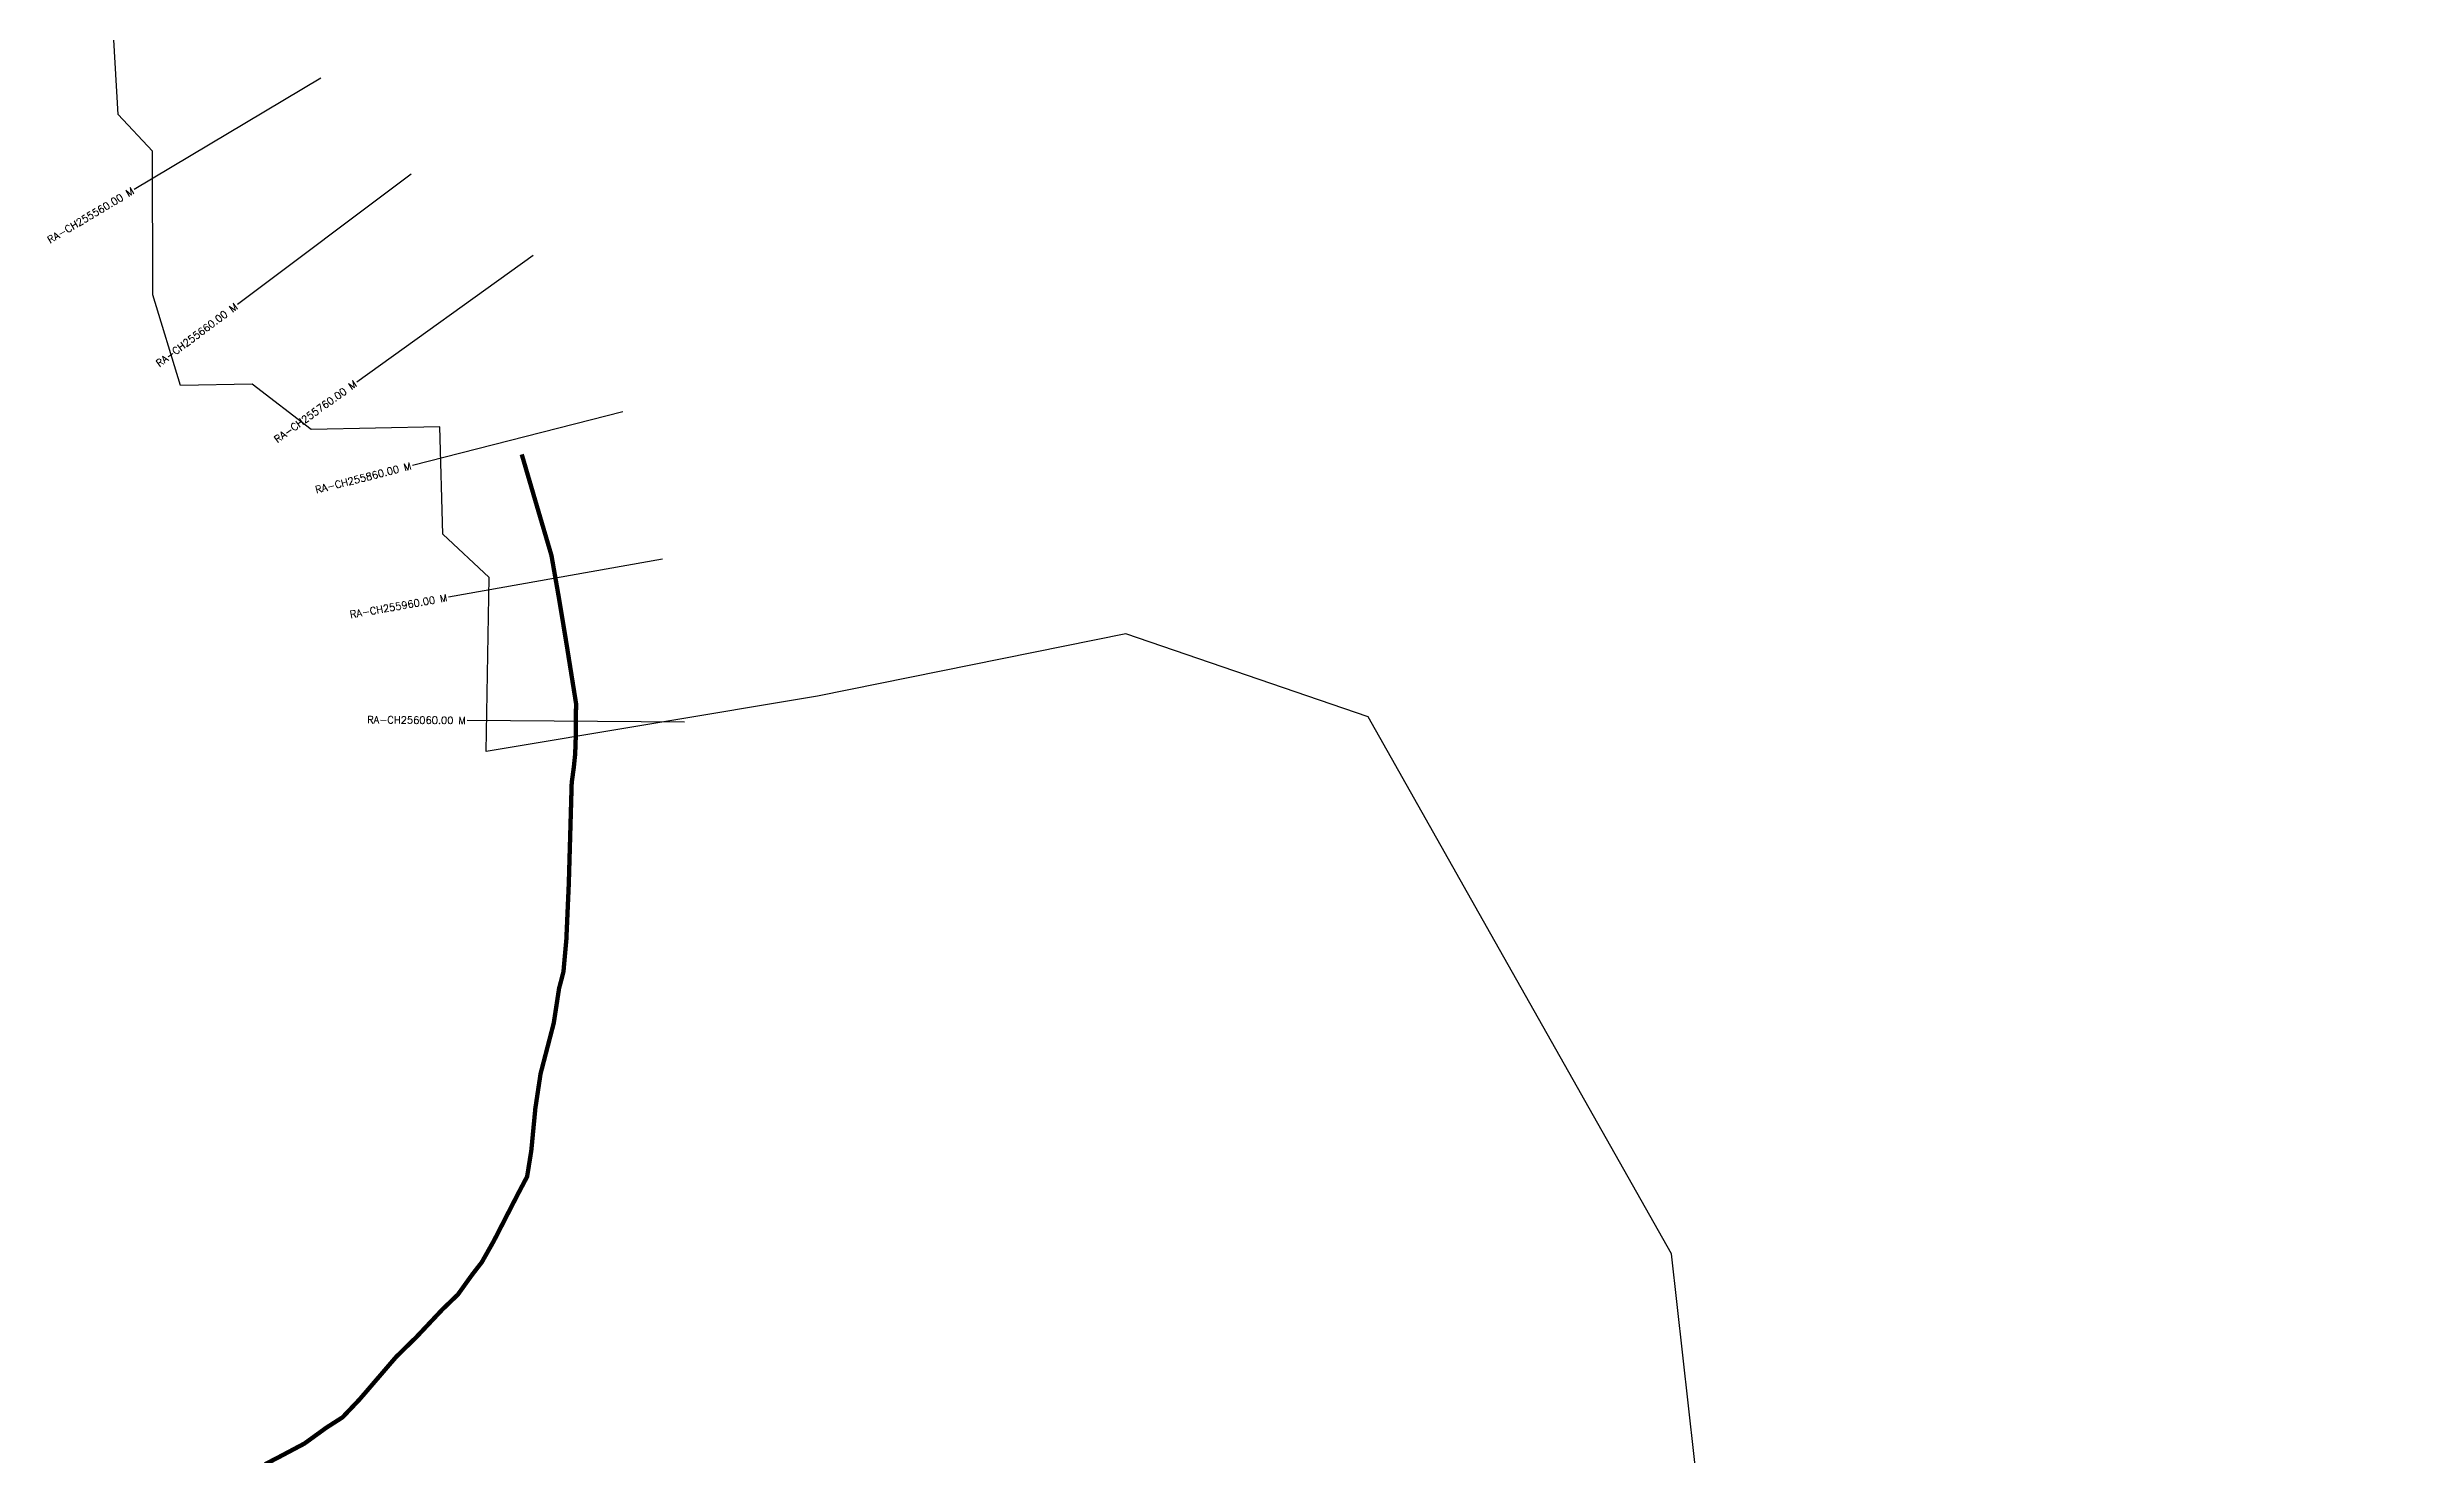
# Model space of a CAD drawing. Header units: metres. Extents: x 278530 to 282283, y 2035177 to 2040932.
# Drawn here: x 278780 to 280416, y 2037628 to 2038600 of the extents above; entities that cross this region are included whole.
import ezdxf
from ezdxf.enums import TextEntityAlignment as Align

# ---------------------------------------------------------------- set-up
doc = ezdxf.new("R2010")
doc.units = ezdxf.units.M
for name, color, linetype in [('CS', 134, 'Continuous'), ('CSMark', 6, 'Continuous'), ('NATURALLY PROTECTED', 3, 'Continuous')]:
    doc.layers.add(name, color=color, linetype=linetype)
doc.styles.get("Standard").update_dxf_attribs({"font": 'simplex.shx'})

msp = doc.modelspace()

# ---------------------------------------------------------------- linework, layer by layer
at = {"color": 6, "flags": 128}
msp.add_lwpolyline([(280646.4, 2037168.5), (280400.5, 2037181.7), (280266.4, 2037205.1), (280054.4, 2037273.9), (279933.1, 2037487.4), (279901.8, 2037767.3), (279777, 2037988.1), (279692.2, 2038138.1), (279524.8, 2038195.3), (279312, 2038152.3), (279083.1, 2038114.1), (279085.3, 2038234.3), (279053.2, 2038264.2), (279051.2, 2038338.3), (278962.2, 2038336.4), (278921.5, 2038367.9), (278872.1, 2038367), (278853, 2038429.4), (278852.7, 2038528.6), (278829, 2038554.1), (278821.9, 2038677.1)], dxfattribs=at)
at = {"layer": 'CS'}
for p, q in [((278968.9, 2038579), (278840, 2038502.3)), ((279031.4, 2038512.7), (278911.3, 2038422.8)), ((279115.6, 2038456.7), (278993.7, 2038369.3)), ((279177.5, 2038348.8), (279032.2, 2038311.7)), ((279204.8, 2038246.9), (279057.1, 2038220.7)), ((279220.1, 2038134.4), (279070.1, 2038135.6))]:
    msp.add_line(p, q, dxfattribs=at)
at = {"layer": 'NATURALLY PROTECTED', "const_width": 3, "flags": 128}
msp.add_lwpolyline([(279107.7, 2038319.3), (279119.7, 2038278.4), (279128.2, 2038249.6), (279133.4, 2038220), (279138.6, 2038188.6), (279145.2, 2038147.3), (279145, 2038124), (279144.6, 2038112.5), (279143.7, 2038103.6), (279142.2, 2038092.6), (279140.2, 2038023), (279138.5, 2037984.3), (279136.5, 2037962.1), (279134.6, 2037954.8), (279133.5, 2037950.7), (279132.9, 2037946.8), (279129.8, 2037926.6), (279120.7, 2037891.7), (279117.1, 2037867.8), (279114.3, 2037838.6), (279111.4, 2037820.6), (279105, 2037808.5), (279088.4, 2037776.2), (279080.1, 2037761.5), (279073.5, 2037753), (279063.6, 2037739.2), (279052.9, 2037728.9), (279035, 2037709.9), (279020.9, 2037696.1), (278995.7, 2037666.8), (278983.9, 2037654.4), (278972.8, 2037647.3), (278957.6, 2037636.3), (278939.3, 2037626.6), (278930.4, 2037622)], dxfattribs=at)

# ---------------------------------------------------------------- texts
at = {"layer": 'CSMark'}
for s, rotation, p in [('RA-CH255560.00 M', 30.7701, (278839.2, 2038501.8)), ('RA-CH255660.00 M', 36.8047, (278910.5, 2038422.2)), ('RA-CH255760.00 M', 35.6232, (278992.9, 2038368.7)), ('RA-CH255860.00 M', 14.3207, (279031.2, 2038311.5)), ('RA-CH255960.00 M', 10.0685, (279056.2, 2038220.5)), ('RA-CH256060.00 M', 359.5611, (279069.1, 2038135.6))]:
    msp.add_text(s, height=5, rotation=rotation, dxfattribs=at).set_placement(p, align=Align.MIDDLE_RIGHT)

doc.saveas('drawing.dxf')
